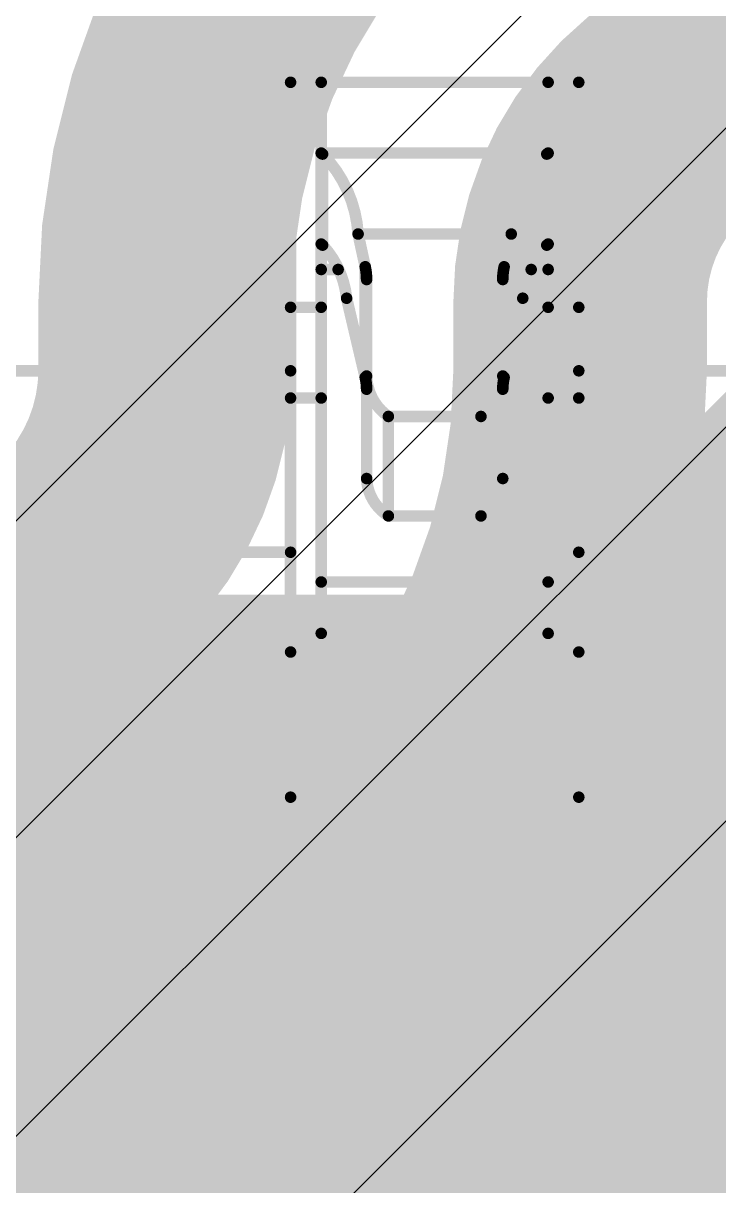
# Model space of a CAD drawing. Header units: inches. Extents: x -6 to 5433, y -4 to 5447.
# Drawn here: x 18.287 to 19.053, y 28.627 to 29.908 of the extents above; entities that cross this region are included whole.
import ezdxf

# ---------------------------------------------------------------- set-up
doc = ezdxf.new("R2010")
doc.units = ezdxf.units.IN
for name, color, linetype in [('Bottom Layer', 5, 'Continuous'), ('Ground', 16, 'Continuous'), ('Mechanical 4', 56, 'Continuous'), ('Power', 76, 'Continuous'), ('Top Layer', 1, 'Continuous'), ('Top Paste', 8, 'Continuous'), ('Top Solder', 216, 'Continuous')]:
    doc.layers.add(name, color=color, linetype=linetype)

# ---------------------------------------------------------------- blocks, each defined once
blk = doc.blocks.new('TL3340AF160QG_33')
at = {"layer": 'Top Solder'}
blk.add_line((-1.70997118, 0.37511736), (-5441.50524092, 5436.595934), dxfattribs=at)
blk = doc.blocks.new('QTH_030_01_L_D_A_K_TR_154')
at = {"layer": 'Top Layer'}
blk.add_hatch(color=1, dxfattribs=at).paths.add_polyline_path([(-5.52500038, 0.32000063), (-0.8249996199999998, 0.32000063), (-0.8249996199999998, -0.32000063), (-5.52500038, -0.32000063)])
at = {"layer": 'Top Paste'}
blk.add_hatch(color=8, dxfattribs=at).paths.add_polyline_path([(-5.52500038, 0.32000063), (-0.8249996199999998, 0.32000063), (-0.8249996199999998, -0.32000063), (-5.52500038, -0.32000063)])
at = {"layer": 'Top Solder'}
blk.add_hatch(color=216, dxfattribs=at).paths.add_polyline_path([(-5.62660038, 0.42160063), (-0.7233996199999999, 0.42160063), (-0.7233996199999999, -0.42160063), (-5.62660038, -0.42160063)])

msp = doc.modelspace()

# ---------------------------------------------------------------- linework, layer by layer
at = {"layer": 'Bottom Layer'}
for points in [[(18.44298064, 29.6011092, 0.2794, 0.2794, -0.9999999999999999), (19.89078064, 29.6011092, 0.2794, 0.2794, 0)], [(18.90018064, 29.6011092, 0.2794, 0.2794, -0.9999999999999999), (19.43358064, 29.6011092, 0.2794, 0.2794, 0)], [(18.44298064, 29.52590234, 0.2794, 0.2794, 0), (18.44298064, 29.6011092, 0.2794, 0.2794, 0)], [(18.90018064, 29.52590234, 0.2794, 0.2794, 0), (18.90018064, 29.6011092, 0.2794, 0.2794, 0)], [(18.90018064, 29.52590234, 0.2794, 0.2794, -0.668177756194729), (17.64272824, 29.0050474, 0.2794, 0.2794, 0)], [(18.44298064, 29.52590234, 0.2794, 0.2794, -0.6681763133907433), (17.9660169, 29.32833606, 0.2794, 0.2794, 0)]]:
    msp.add_lwpolyline(points, format="xyseb", dxfattribs=at)
for points in [[(18.37313064, 29.6011092, 0.1397, 0.1397, 1), (18.51283064, 29.6011092, 0.1397, 0.1397, 1)], [(18.37313064, 29.6011092, 0.1397, 0.1397, 1), (18.51283064, 29.6011092, 0.1397, 0.1397, 1)], [(18.83033064, 29.6011092, 0.1397, 0.1397, 1), (18.97003064, 29.6011092, 0.1397, 0.1397, 1)], [(18.83033064, 29.6011092, 0.1397, 0.1397, 1), (18.97003064, 29.6011092, 0.1397, 0.1397, 1)], [(18.37313064, 29.52590234, 0.1397, 0.1397, 1), (18.51283064, 29.52590234, 0.1397, 0.1397, 1)], [(18.37313064, 29.52590234, 0.1397, 0.1397, 1), (18.51283064, 29.52590234, 0.1397, 0.1397, 1)], [(18.83033064, 29.52590234, 0.1397, 0.1397, 1), (18.97003064, 29.52590234, 0.1397, 0.1397, 1)], [(18.83033064, 29.52590234, 0.1397, 0.1397, 1), (18.97003064, 29.52590234, 0.1397, 0.1397, 1)]]:
    msp.add_lwpolyline(points, format="xyseb", close=True, dxfattribs=at)
at = {"layer": 'Ground'}
msp.add_line((20.0711308, 30.47364746), (17.27790296, 27.68041962), dxfattribs=at)
for points in [[(17.42440254, 27.53392004, 0.1524, 0.1524, 0), (20.21763038, 30.32714788, 0.1524, 0.1524, 0)], [(17.75460254, 27.39714612, 0.1524, 0.1524, 0), (20.3544043, 29.99694788, 0.1524, 0.1524, 0)]]:
    msp.add_lwpolyline(points, format="xyseb", dxfattribs=at)
at = {"layer": 'Mechanical 4'}
for points in [[(18.5811541, 29.84294514, 0.0127, 0.0127, 0), (18.8986541, 29.84294514, 0.0127, 0.0127, 0)], [(18.5811541, 29.0549457, 0.0127, 0.0127, 0), (18.5811541, 29.84294514, 0.0127, 0.0127, 0)], [(18.61490562, 29.23548127999999, 0.0127, 0.0127, 0), (18.61490562, 29.84294514, 0.0127, 0.0127, 0)], [(18.86490512, 29.23548127999999, 0.0127, 0.0127, 0), (18.86490512, 29.84294514, 0.0127, 0.0127, 0)], [(18.8986541, 29.0549457, 0.0127, 0.0127, 0), (18.8986541, 29.84294514, 0.0127, 0.0127, 0)], [(18.6149996, 29.764609, 0.0127, 0.0127, -0.03260548546447682), (18.61490308, 29.76474616, 0.0127, 0.0127, 0)], [(18.61490562, 29.76494682, 0.0127, 0.0127, 0), (18.86490512, 29.76494682, 0.0127, 0.0127, 0)], [(18.61507072, 29.76453788, 0.0127, 0.0127, -0.02828759402390161), (18.61500214, 29.764609, 0.0127, 0.0127, 0)], [(18.6151647, 29.76445914, 0.0127, 0.0127, -0.02675080171579984), (18.61507072, 29.76453788, 0.0127, 0.0127, 0)], [(18.61528916, 29.76437278, 0.0127, 0.0127, -0.0219938112013875), (18.6151647, 29.76445914, 0.0127, 0.0127, 0)], [(18.6154568, 29.76427626, 0.0127, 0.0127, -0.01668692770902421), (18.61528916, 29.76437278, 0.0127, 0.0127, 0)], [(18.61566, 29.76416958, 0.0127, 0.0127, -0.009375562074994057), (18.61545426, 29.76427626, 0.0127, 0.0127, 0)], [(18.61589876, 29.76405528, 0.0127, 0.0127, -0.005205298975675471), (18.61566, 29.76416704, 0.0127, 0.0127, 0)], [(18.61589876, 29.76405528, 0.0127, 0.0127, 0), (18.6161553, 29.7639359, 0.0127, 0.0127, 0)], [(18.6161553, 29.7639359, 0.0127, 0.0127, 0), (18.61642454, 29.76381652, 0.0127, 0.0127, 0)], [(18.61642454, 29.66343572, 0.0127, 0.0127, 0), (18.61642454, 29.76381652, 0.0127, 0.0127, 0)], [(18.61642454, 29.76381652, 0.0127, 0.0127, -0.1798941776662689), (18.65553292, 29.67571154, 0.0127, 0.0127, 0)], [(18.82427782, 29.67571154, 0.0127, 0.0127, -0.1798941776662689), (18.8633862, 29.76381652, 0.0127, 0.0127, 0)], [(18.8633862, 29.76381652, 0.0127, 0.0127, 0), (18.86389674, 29.76405274, 0.0127, 0.0127, 0)], [(18.8633862, 29.66343572, 0.0127, 0.0127, 0), (18.8633862, 29.76381652, 0.0127, 0.0127, 0)], [(18.86389674, 29.76405274, 0.0127, 0.0127, 0), (18.86413296, 29.7641645, 0.0127, 0.0127, 0)], [(18.86434378, 29.76427118, 0.0127, 0.0127, -0.007070259541043783), (18.86413296, 29.7641645, 0.0127, 0.0127, 0)], [(18.86451904, 29.76437024, 0.0127, 0.0127, -0.01220881848608617), (18.86434124, 29.76427118, 0.0127, 0.0127, 0)], [(18.86466128, 29.76446168, 0.0127, 0.0127, -0.02261983000966575), (18.86452158, 29.76437024, 0.0127, 0.0127, 0)], [(18.8647578, 29.76454042, 0.0127, 0.0127, -0.0318810894492614), (18.86465874, 29.76446168, 0.0127, 0.0127, 0)], [(18.86482384, 29.76461408, 0.0127, 0.0127, -0.03744577973514264), (18.8647578, 29.76454042, 0.0127, 0.0127, 0)], [(18.86486956, 29.76468012, 0.0127, 0.0127, -0.03268866416230169), (18.86482384, 29.76461154, 0.0127, 0.0127, 0)], [(18.86490258, 29.76474616, 0.0127, 0.0127, -0.01323434491239006), (18.86486702, 29.76468012, 0.0127, 0.0127, 0)], [(18.65553292, 29.67571154, 0.0127, 0.0127, 0), (18.82427782, 29.67571154, 0.0127, 0.0127, 0)], [(18.65553292, 29.67571154, 0.0127, 0.0127, 0), (18.6633866, 29.6396156, 0.0127, 0.0127, 0)], [(18.81642414, 29.6396156, 0.0127, 0.0127, 0), (18.82427782, 29.67571154, 0.0127, 0.0127, 0)], [(18.61500214, 29.6644949, 0.0127, 0.0127, -0.02859692922018449), (18.61490308, 29.66467777999999, 0.0127, 0.0127, 0)], [(18.6151647, 29.66429678, 0.0127, 0.0127, -0.05432141871736487), (18.61500468, 29.66449744, 0.0127, 0.0127, 0)], [(18.61528916, 29.6641774, 0.0127, 0.0127, -0.02338615138335267), (18.6151647, 29.66429424, 0.0127, 0.0127, 0)], [(18.61545426, 29.66405294, 0.0127, 0.0127, -0.01856230610824458), (18.61528916, 29.66417994, 0.0127, 0.0127, 0)], [(18.61566, 29.66390816, 0.0127, 0.0127, -0.01073692510914111), (18.61545426, 29.6640504, 0.0127, 0.0127, 0)], [(18.61589876, 29.66375576, 0.0127, 0.0127, -0.006054831049682904), (18.61566254, 29.66390816, 0.0127, 0.0127, 0)], [(18.61589876, 29.6637583, 0.0127, 0.0127, 0), (18.6161553, 29.66359828, 0.0127, 0.0127, 0)], [(18.6161553, 29.66359828, 0.0127, 0.0127, 0), (18.61642454, 29.66343572, 0.0127, 0.0127, 0)], [(18.61642454, 29.66343826, 0.0127, 0.0127, -0.1625908253546253), (18.64286594, 29.6049446, 0.0127, 0.0127, 0)], [(18.8369448, 29.6049446, 0.0127, 0.0127, -0.1625908253546254), (18.8633862, 29.66343826, 0.0127, 0.0127, 0)], [(18.8633862, 29.66343572, 0.0127, 0.0127, 0), (18.86389674, 29.66375322, 0.0127, 0.0127, 0)], [(18.86413296, 29.66390308, 0.0127, 0.0127, -0.004820614365938503), (18.86389674, 29.66375322, 0.0127, 0.0127, 0)], [(18.86434124, 29.66404532, 0.0127, 0.0127, -0.008119958894127595), (18.86413042, 29.66390308, 0.0127, 0.0127, 0)], [(18.86451904, 29.66418248, 0.0127, 0.0127, -0.01372913840176187), (18.86434124, 29.66404786, 0.0127, 0.0127, 0)], [(18.86465874, 29.66429932, 0.0127, 0.0127, -0.02446216603865803), (18.86452158, 29.66417994, 0.0127, 0.0127, 0)], [(18.8647578, 29.664406, 0.0127, 0.0127, -0.03231853508432998), (18.86465874, 29.66429932, 0.0127, 0.0127, 0)], [(18.86482384, 29.66450252, 0.0127, 0.0127, -0.03504147994132517), (18.8647578, 29.664406, 0.0127, 0.0127, 0)], [(18.86486956, 29.66459142, 0.0127, 0.0127, -0.02840446092713284), (18.86482384, 29.66450252, 0.0127, 0.0127, 0)], [(18.86490512, 29.66467524, 0.0127, 0.0127, -0.01102179302076642), (18.86486956, 29.66458888, 0.0127, 0.0127, 0)], [(18.61490562, 29.63661078, 0.0127, 0.0127, 0), (18.633567, 29.63661078, 0.0127, 0.0127, 0)], [(18.6633866, 29.5176575, 0.0127, 0.0127, 0), (18.6633866, 29.6396156, 0.0127, 0.0127, 0)], [(18.6633866, 29.6396156, 0.0127, 0.0127, -0.05365795323476556), (18.66490552, 29.625544, 0.0127, 0.0127, 0)], [(18.81490522, 29.625544, 0.0127, 0.0127, -0.05365795323520318), (18.81642414, 29.6396156, 0.0127, 0.0127, 0)], [(18.81642414, 29.5176575, 0.0127, 0.0127, 0), (18.81642414, 29.6396156, 0.0127, 0.0127, 0)], [(18.84624374, 29.63661078, 0.0127, 0.0127, 0), (18.86490512, 29.63661078, 0.0127, 0.0127, 0)], [(18.66490552, 29.40619468, 0.0127, 0.0127, 0), (18.66490552, 29.625544, 0.0127, 0.0127, 0)], [(18.81490522, 29.40619468, 0.0127, 0.0127, 0), (18.81490522, 29.625544, 0.0127, 0.0127, 0)], [(18.5811541, 29.59494462, 0.0127, 0.0127, 0), (18.61490562, 29.59494462, 0.0127, 0.0127, 0)], [(18.6428634, 29.60494714, 0.0127, 0.0127, 0), (18.6633866, 29.5176575, 0.0127, 0.0127, 0)], [(18.81642414, 29.5176575, 0.0127, 0.0127, 0), (18.8369448, 29.60494714, 0.0127, 0.0127, 0)], [(18.86490512, 29.59494462, 0.0127, 0.0127, 0), (18.8986541, 29.59494462, 0.0127, 0.0127, 0)], [(18.2636541, 29.52494476, 0.0127, 0.0127, 0), (18.5811541, 29.52494476, 0.0127, 0.0127, 0)], [(18.6633866, 29.5176575, 0.0127, 0.0127, -0.05786387190151768), (18.66490552, 29.50463492, 0.0127, 0.0127, 0)], [(18.6889136, 29.47460704, 0.0127, 0.0127, -0.2374801051851251), (18.66490552, 29.51917896, 0.0127, 0.0127, 0)], [(18.81490522, 29.51917896, 0.0127, 0.0127, -0.2374801051860468), (18.79089714, 29.47460704, 0.0127, 0.0127, 0)], [(18.81490522, 29.50463492, 0.0127, 0.0127, -0.05786387190108001), (18.81642414, 29.5176575, 0.0127, 0.0127, 0)], [(18.8986541, 29.52494476, 0.0127, 0.0127, 0), (19.2161541, 29.52494476, 0.0127, 0.0127, 0)], [(18.5811541, 29.49494482, 0.0127, 0.0127, 0), (18.61490562, 29.49494482, 0.0127, 0.0127, 0)], [(18.86490512, 29.49494482, 0.0127, 0.0127, 0), (18.8986541, 29.49494482, 0.0127, 0.0127, 0)], [(18.68891614, 29.47460704, 0.0127, 0.0127, 0), (18.7908946, 29.47460704, 0.0127, 0.0127, 0)], [(18.68891614, 29.36494508, 0.0127, 0.0127, 0), (18.68891614, 29.47460704, 0.0127, 0.0127, 0)], [(18.7908946, 29.36494508, 0.0127, 0.0127, 0), (18.7908946, 29.47460704, 0.0127, 0.0127, 0)], [(18.6889136, 29.36494762, 0.0127, 0.0127, -0.2473774779353231), (18.66490552, 29.40619722, 0.0127, 0.0127, 0)], [(18.81490522, 29.40619722, 0.0127, 0.0127, -0.2473774779353234), (18.79089714, 29.36494762, 0.0127, 0.0127, 0)], [(18.68891614, 29.36494508, 0.0127, 0.0127, 0), (18.7908946, 29.36494508, 0.0127, 0.0127, 0)], [(18.2636541, 29.32494516, 0.0127, 0.0127, 0), (18.5811541, 29.32494516, 0.0127, 0.0127, 0)], [(18.8986541, 29.32494516, 0.0127, 0.0127, 0), (19.2161541, 29.32494516, 0.0127, 0.0127, 0)], [(18.61490562, 29.29215376, 0.0127, 0.0127, 0), (18.86490512, 29.29215376, 0.0127, 0.0127, 0)], [(18.61490562, 29.23548127999999, 0.0127, 0.0127, 0), (18.86490512, 29.23548127999999, 0.0127, 0.0127, 0)], [(18.5811541, 29.21494538, 0.0127, 0.0127, 0), (18.8986541, 29.21494538, 0.0127, 0.0127, 0)], [(18.5811541, 29.0549457, 0.0127, 0.0127, 0), (18.8986541, 29.0549457, 0.0127, 0.0127, 0)]]:
    msp.add_lwpolyline(points, format="xyseb", dxfattribs=at)
for points in [[(18.5779791, 29.84294514, 0.00635, 0.00635, 1), (18.5843291, 29.84294514, 0.00635, 0.00635, 1)], [(18.5779791, 29.84294514, 0.00635, 0.00635, 1), (18.5843291, 29.84294514, 0.00635, 0.00635, 1)], [(18.61173062, 29.84294514, 0.00635, 0.00635, 1), (18.61808062, 29.84294514, 0.00635, 0.00635, 1)], [(18.86173012, 29.84294514, 0.00635, 0.00635, 1), (18.86808012, 29.84294514, 0.00635, 0.00635, 1)], [(18.8954791, 29.84294514, 0.00635, 0.00635, 1), (18.9018291, 29.84294514, 0.00635, 0.00635, 1)], [(18.8954791, 29.84294514, 0.00635, 0.00635, 1), (18.9018291, 29.84294514, 0.00635, 0.00635, 1)], [(18.61172808, 29.76474616, 0.00635, 0.00635, 1), (18.61807808, 29.76474616, 0.00635, 0.00635, 1)], [(18.61173062, 29.76494682, 0.00635, 0.00635, 1), (18.61808062, 29.76494682, 0.00635, 0.00635, 1)], [(18.6118246, 29.764609, 0.00635, 0.00635, 1), (18.6181746, 29.764609, 0.00635, 0.00635, 1)], [(18.61182714, 29.764609, 0.00635, 0.00635, 1), (18.61817714, 29.764609, 0.00635, 0.00635, 1)], [(18.61189572, 29.76453788, 0.00635, 0.00635, 1), (18.61824572, 29.76453788, 0.00635, 0.00635, 1)], [(18.61189572, 29.76453788, 0.00635, 0.00635, 1), (18.61824572, 29.76453788, 0.00635, 0.00635, 1)], [(18.6119897, 29.76445914, 0.00635, 0.00635, 1), (18.6183397, 29.76445914, 0.00635, 0.00635, 1)], [(18.6119897, 29.76445914, 0.00635, 0.00635, 1), (18.6183397, 29.76445914, 0.00635, 0.00635, 1)], [(18.61211416, 29.76437278, 0.00635, 0.00635, 1), (18.61846416, 29.76437278, 0.00635, 0.00635, 1)], [(18.61211416, 29.76437278, 0.00635, 0.00635, 1), (18.61846416, 29.76437278, 0.00635, 0.00635, 1)], [(18.61227926, 29.76427626, 0.00635, 0.00635, 1), (18.61862926, 29.76427626, 0.00635, 0.00635, 1)], [(18.6122818, 29.76427626, 0.00635, 0.00635, 1), (18.6186318, 29.76427626, 0.00635, 0.00635, 1)], [(18.612485, 29.76416958, 0.00635, 0.00635, 1), (18.618835, 29.76416958, 0.00635, 0.00635, 1)], [(18.612485, 29.76416704, 0.00635, 0.00635, 1), (18.618835, 29.76416704, 0.00635, 0.00635, 1)], [(18.61272376, 29.76405528, 0.00635, 0.00635, 1), (18.61907376, 29.76405528, 0.00635, 0.00635, 1)], [(18.61272376, 29.76405528, 0.00635, 0.00635, 1), (18.61907376, 29.76405528, 0.00635, 0.00635, 1)], [(18.6129803, 29.7639359, 0.00635, 0.00635, 1), (18.6193303, 29.7639359, 0.00635, 0.00635, 1)], [(18.6129803, 29.7639359, 0.00635, 0.00635, 1), (18.6193303, 29.7639359, 0.00635, 0.00635, 1)], [(18.61324954, 29.76381652, 0.00635, 0.00635, 1), (18.61959954, 29.76381652, 0.00635, 0.00635, 1)], [(18.61324954, 29.76381652, 0.00635, 0.00635, 1), (18.61959954, 29.76381652, 0.00635, 0.00635, 1)], [(18.61324954, 29.76381652, 0.00635, 0.00635, 1), (18.61959954, 29.76381652, 0.00635, 0.00635, 1)], [(18.8602112, 29.76381652, 0.00635, 0.00635, 1), (18.8665612, 29.76381652, 0.00635, 0.00635, 1)], [(18.8602112, 29.76381652, 0.00635, 0.00635, 1), (18.8665612, 29.76381652, 0.00635, 0.00635, 1)], [(18.8602112, 29.76381652, 0.00635, 0.00635, 1), (18.8665612, 29.76381652, 0.00635, 0.00635, 1)], [(18.86072174, 29.76405274, 0.00635, 0.00635, 1), (18.86707174, 29.76405274, 0.00635, 0.00635, 1)], [(18.86072174, 29.76405274, 0.00635, 0.00635, 1), (18.86707174, 29.76405274, 0.00635, 0.00635, 1)], [(18.86095796, 29.7641645, 0.00635, 0.00635, 1), (18.86730796, 29.7641645, 0.00635, 0.00635, 1)], [(18.86095796, 29.7641645, 0.00635, 0.00635, 1), (18.86730796, 29.7641645, 0.00635, 0.00635, 1)], [(18.86116624, 29.76427118, 0.00635, 0.00635, 1), (18.86751624, 29.76427118, 0.00635, 0.00635, 1)], [(18.86116878, 29.76427118, 0.00635, 0.00635, 1), (18.86751878, 29.76427118, 0.00635, 0.00635, 1)], [(18.86134404, 29.76437024, 0.00635, 0.00635, 1), (18.86769404, 29.76437024, 0.00635, 0.00635, 1)], [(18.86134658, 29.76437024, 0.00635, 0.00635, 1), (18.86769658, 29.76437024, 0.00635, 0.00635, 1)], [(18.86148374, 29.76446168, 0.00635, 0.00635, 1), (18.86783374, 29.76446168, 0.00635, 0.00635, 1)], [(18.86148628, 29.76446168, 0.00635, 0.00635, 1), (18.86783628, 29.76446168, 0.00635, 0.00635, 1)], [(18.8615828, 29.76454042, 0.00635, 0.00635, 1), (18.8679328, 29.76454042, 0.00635, 0.00635, 1)], [(18.8615828, 29.76454042, 0.00635, 0.00635, 1), (18.8679328, 29.76454042, 0.00635, 0.00635, 1)], [(18.86164884, 29.76461408, 0.00635, 0.00635, 1), (18.86799884, 29.76461408, 0.00635, 0.00635, 1)], [(18.86164884, 29.76461154, 0.00635, 0.00635, 1), (18.86799884, 29.76461154, 0.00635, 0.00635, 1)], [(18.86169202, 29.76468012, 0.00635, 0.00635, 1), (18.86804202, 29.76468012, 0.00635, 0.00635, 1)], [(18.86169456, 29.76468012, 0.00635, 0.00635, 1), (18.86804456, 29.76468012, 0.00635, 0.00635, 1)], [(18.86172758, 29.76474616, 0.00635, 0.00635, 1), (18.86807758, 29.76474616, 0.00635, 0.00635, 1)], [(18.86173012, 29.76494682, 0.00635, 0.00635, 1), (18.86808012, 29.76494682, 0.00635, 0.00635, 1)], [(18.65235792, 29.67571154, 0.00635, 0.00635, 1), (18.65870792, 29.67571154, 0.00635, 0.00635, 1)], [(18.65235792, 29.67571154, 0.00635, 0.00635, 1), (18.65870792, 29.67571154, 0.00635, 0.00635, 1)], [(18.65235792, 29.67571154, 0.00635, 0.00635, 1), (18.65870792, 29.67571154, 0.00635, 0.00635, 1)], [(18.82110282, 29.67571154, 0.00635, 0.00635, 1), (18.82745282, 29.67571154, 0.00635, 0.00635, 1)], [(18.82110282, 29.67571154, 0.00635, 0.00635, 1), (18.82745282, 29.67571154, 0.00635, 0.00635, 1)], [(18.82110282, 29.67571154, 0.00635, 0.00635, 1), (18.82745282, 29.67571154, 0.00635, 0.00635, 1)], [(18.61172808, 29.66467777999999, 0.00635, 0.00635, 1), (18.61807808, 29.66467777999999, 0.00635, 0.00635, 1)], [(18.61182714, 29.6644949, 0.00635, 0.00635, 1), (18.61817714, 29.6644949, 0.00635, 0.00635, 1)], [(18.61182968, 29.66449744, 0.00635, 0.00635, 1), (18.61817968, 29.66449744, 0.00635, 0.00635, 1)], [(18.6119897, 29.66429678, 0.00635, 0.00635, 1), (18.6183397, 29.66429678, 0.00635, 0.00635, 1)], [(18.6119897, 29.66429424, 0.00635, 0.00635, 1), (18.6183397, 29.66429424, 0.00635, 0.00635, 1)], [(18.61211416, 29.66417994, 0.00635, 0.00635, 1), (18.61846416, 29.66417994, 0.00635, 0.00635, 1)], [(18.61211416, 29.6641774, 0.00635, 0.00635, 1), (18.61846416, 29.6641774, 0.00635, 0.00635, 1)], [(18.61227926, 29.66405294, 0.00635, 0.00635, 1), (18.61862926, 29.66405294, 0.00635, 0.00635, 1)], [(18.61227926, 29.6640504, 0.00635, 0.00635, 1), (18.61862926, 29.6640504, 0.00635, 0.00635, 1)], [(18.612485, 29.66390816, 0.00635, 0.00635, 1), (18.618835, 29.66390816, 0.00635, 0.00635, 1)], [(18.61248754, 29.66390816, 0.00635, 0.00635, 1), (18.61883754, 29.66390816, 0.00635, 0.00635, 1)], [(18.61272376, 29.6637583, 0.00635, 0.00635, 1), (18.61907376, 29.6637583, 0.00635, 0.00635, 1)], [(18.61272376, 29.66375576, 0.00635, 0.00635, 1), (18.61907376, 29.66375576, 0.00635, 0.00635, 1)], [(18.6129803, 29.66359828, 0.00635, 0.00635, 1), (18.6193303, 29.66359828, 0.00635, 0.00635, 1)], [(18.6129803, 29.66359828, 0.00635, 0.00635, 1), (18.6193303, 29.66359828, 0.00635, 0.00635, 1)], [(18.61324954, 29.66343826, 0.00635, 0.00635, 1), (18.61959954, 29.66343826, 0.00635, 0.00635, 1)], [(18.61324954, 29.66343572, 0.00635, 0.00635, 1), (18.61959954, 29.66343572, 0.00635, 0.00635, 1)], [(18.61324954, 29.66343572, 0.00635, 0.00635, 1), (18.61959954, 29.66343572, 0.00635, 0.00635, 1)], [(18.8602112, 29.66343826, 0.00635, 0.00635, 1), (18.8665612, 29.66343826, 0.00635, 0.00635, 1)], [(18.8602112, 29.66343572, 0.00635, 0.00635, 1), (18.8665612, 29.66343572, 0.00635, 0.00635, 1)], [(18.8602112, 29.66343572, 0.00635, 0.00635, 1), (18.8665612, 29.66343572, 0.00635, 0.00635, 1)], [(18.86072174, 29.66375322, 0.00635, 0.00635, 1), (18.86707174, 29.66375322, 0.00635, 0.00635, 1)], [(18.86072174, 29.66375322, 0.00635, 0.00635, 1), (18.86707174, 29.66375322, 0.00635, 0.00635, 1)], [(18.86095542, 29.66390308, 0.00635, 0.00635, 1), (18.86730542, 29.66390308, 0.00635, 0.00635, 1)], [(18.86095796, 29.66390308, 0.00635, 0.00635, 1), (18.86730796, 29.66390308, 0.00635, 0.00635, 1)], [(18.86116624, 29.66404786, 0.00635, 0.00635, 1), (18.86751624, 29.66404786, 0.00635, 0.00635, 1)], [(18.86116624, 29.66404532, 0.00635, 0.00635, 1), (18.86751624, 29.66404532, 0.00635, 0.00635, 1)], [(18.86134404, 29.66418248, 0.00635, 0.00635, 1), (18.86769404, 29.66418248, 0.00635, 0.00635, 1)], [(18.86134658, 29.66417994, 0.00635, 0.00635, 1), (18.86769658, 29.66417994, 0.00635, 0.00635, 1)], [(18.86148374, 29.66429932, 0.00635, 0.00635, 1), (18.86783374, 29.66429932, 0.00635, 0.00635, 1)], [(18.86148374, 29.66429932, 0.00635, 0.00635, 1), (18.86783374, 29.66429932, 0.00635, 0.00635, 1)], [(18.8615828, 29.664406, 0.00635, 0.00635, 1), (18.8679328, 29.664406, 0.00635, 0.00635, 1)], [(18.8615828, 29.664406, 0.00635, 0.00635, 1), (18.8679328, 29.664406, 0.00635, 0.00635, 1)], [(18.86164884, 29.66450252, 0.00635, 0.00635, 1), (18.86799884, 29.66450252, 0.00635, 0.00635, 1)], [(18.86164884, 29.66450252, 0.00635, 0.00635, 1), (18.86799884, 29.66450252, 0.00635, 0.00635, 1)], [(18.86169456, 29.66459142, 0.00635, 0.00635, 1), (18.86804456, 29.66459142, 0.00635, 0.00635, 1)], [(18.86169456, 29.66458888, 0.00635, 0.00635, 1), (18.86804456, 29.66458888, 0.00635, 0.00635, 1)], [(18.86173012, 29.66467524, 0.00635, 0.00635, 1), (18.86808012, 29.66467524, 0.00635, 0.00635, 1)], [(18.61173062, 29.63661078, 0.00635, 0.00635, 1), (18.61808062, 29.63661078, 0.00635, 0.00635, 1)], [(18.630392, 29.63661078, 0.00635, 0.00635, 1), (18.636742, 29.63661078, 0.00635, 0.00635, 1)], [(18.6602116, 29.6396156, 0.00635, 0.00635, 1), (18.6665616, 29.6396156, 0.00635, 0.00635, 1)], [(18.6602116, 29.6396156, 0.00635, 0.00635, 1), (18.6665616, 29.6396156, 0.00635, 0.00635, 1)], [(18.6602116, 29.6396156, 0.00635, 0.00635, 1), (18.6665616, 29.6396156, 0.00635, 0.00635, 1)], [(18.81324914, 29.6396156, 0.00635, 0.00635, 1), (18.81959914, 29.6396156, 0.00635, 0.00635, 1)], [(18.81324914, 29.6396156, 0.00635, 0.00635, 1), (18.81959914, 29.6396156, 0.00635, 0.00635, 1)], [(18.81324914, 29.6396156, 0.00635, 0.00635, 1), (18.81959914, 29.6396156, 0.00635, 0.00635, 1)], [(18.84306874, 29.63661078, 0.00635, 0.00635, 1), (18.84941874, 29.63661078, 0.00635, 0.00635, 1)], [(18.86173012, 29.63661078, 0.00635, 0.00635, 1), (18.86808012, 29.63661078, 0.00635, 0.00635, 1)], [(18.66173052, 29.625544, 0.00635, 0.00635, 1), (18.66808052, 29.625544, 0.00635, 0.00635, 1)], [(18.66173052, 29.625544, 0.00635, 0.00635, 1), (18.66808052, 29.625544, 0.00635, 0.00635, 1)], [(18.81173022, 29.625544, 0.00635, 0.00635, 1), (18.81808022, 29.625544, 0.00635, 0.00635, 1)], [(18.81173022, 29.625544, 0.00635, 0.00635, 1), (18.81808022, 29.625544, 0.00635, 0.00635, 1)], [(18.5779791, 29.59494462, 0.00635, 0.00635, 1), (18.5843291, 29.59494462, 0.00635, 0.00635, 1)], [(18.61173062, 29.59494462, 0.00635, 0.00635, 1), (18.61808062, 29.59494462, 0.00635, 0.00635, 1)], [(18.6396884, 29.60494714, 0.00635, 0.00635, 1), (18.6460384, 29.60494714, 0.00635, 0.00635, 1)], [(18.63969094, 29.6049446, 0.00635, 0.00635, 1), (18.64604094, 29.6049446, 0.00635, 0.00635, 1)], [(18.8337698, 29.60494714, 0.00635, 0.00635, 1), (18.8401198, 29.60494714, 0.00635, 0.00635, 1)], [(18.8337698, 29.6049446, 0.00635, 0.00635, 1), (18.8401198, 29.6049446, 0.00635, 0.00635, 1)], [(18.86173012, 29.59494462, 0.00635, 0.00635, 1), (18.86808012, 29.59494462, 0.00635, 0.00635, 1)], [(18.8954791, 29.59494462, 0.00635, 0.00635, 1), (18.9018291, 29.59494462, 0.00635, 0.00635, 1)], [(18.5779791, 29.52494476, 0.00635, 0.00635, 1), (18.5843291, 29.52494476, 0.00635, 0.00635, 1)], [(18.6602116, 29.5176575, 0.00635, 0.00635, 1), (18.6665616, 29.5176575, 0.00635, 0.00635, 1)], [(18.6602116, 29.5176575, 0.00635, 0.00635, 1), (18.6665616, 29.5176575, 0.00635, 0.00635, 1)], [(18.6602116, 29.5176575, 0.00635, 0.00635, 1), (18.6665616, 29.5176575, 0.00635, 0.00635, 1)], [(18.66173052, 29.51917896, 0.00635, 0.00635, 1), (18.66808052, 29.51917896, 0.00635, 0.00635, 1)], [(18.81173022, 29.51917896, 0.00635, 0.00635, 1), (18.81808022, 29.51917896, 0.00635, 0.00635, 1)], [(18.81324914, 29.5176575, 0.00635, 0.00635, 1), (18.81959914, 29.5176575, 0.00635, 0.00635, 1)], [(18.81324914, 29.5176575, 0.00635, 0.00635, 1), (18.81959914, 29.5176575, 0.00635, 0.00635, 1)], [(18.81324914, 29.5176575, 0.00635, 0.00635, 1), (18.81959914, 29.5176575, 0.00635, 0.00635, 1)], [(18.8954791, 29.52494476, 0.00635, 0.00635, 1), (18.9018291, 29.52494476, 0.00635, 0.00635, 1)], [(18.66173052, 29.50463492, 0.00635, 0.00635, 1), (18.66808052, 29.50463492, 0.00635, 0.00635, 1)], [(18.81173022, 29.50463492, 0.00635, 0.00635, 1), (18.81808022, 29.50463492, 0.00635, 0.00635, 1)], [(18.5779791, 29.49494482, 0.00635, 0.00635, 1), (18.5843291, 29.49494482, 0.00635, 0.00635, 1)], [(18.61173062, 29.49494482, 0.00635, 0.00635, 1), (18.61808062, 29.49494482, 0.00635, 0.00635, 1)], [(18.86173012, 29.49494482, 0.00635, 0.00635, 1), (18.86808012, 29.49494482, 0.00635, 0.00635, 1)], [(18.8954791, 29.49494482, 0.00635, 0.00635, 1), (18.9018291, 29.49494482, 0.00635, 0.00635, 1)], [(18.6857386, 29.47460704, 0.00635, 0.00635, 1), (18.6920886, 29.47460704, 0.00635, 0.00635, 1)], [(18.68574114, 29.47460704, 0.00635, 0.00635, 1), (18.69209114, 29.47460704, 0.00635, 0.00635, 1)], [(18.68574114, 29.47460704, 0.00635, 0.00635, 1), (18.69209114, 29.47460704, 0.00635, 0.00635, 1)], [(18.7877196, 29.47460704, 0.00635, 0.00635, 1), (18.7940696, 29.47460704, 0.00635, 0.00635, 1)], [(18.7877196, 29.47460704, 0.00635, 0.00635, 1), (18.7940696, 29.47460704, 0.00635, 0.00635, 1)], [(18.78772214, 29.47460704, 0.00635, 0.00635, 1), (18.79407214, 29.47460704, 0.00635, 0.00635, 1)], [(18.66173052, 29.40619722, 0.00635, 0.00635, 1), (18.66808052, 29.40619722, 0.00635, 0.00635, 1)], [(18.66173052, 29.40619468, 0.00635, 0.00635, 1), (18.66808052, 29.40619468, 0.00635, 0.00635, 1)], [(18.81173022, 29.40619722, 0.00635, 0.00635, 1), (18.81808022, 29.40619722, 0.00635, 0.00635, 1)], [(18.81173022, 29.40619468, 0.00635, 0.00635, 1), (18.81808022, 29.40619468, 0.00635, 0.00635, 1)], [(18.6857386, 29.36494762, 0.00635, 0.00635, 1), (18.6920886, 29.36494762, 0.00635, 0.00635, 1)], [(18.68574114, 29.36494508, 0.00635, 0.00635, 1), (18.69209114, 29.36494508, 0.00635, 0.00635, 1)], [(18.68574114, 29.36494508, 0.00635, 0.00635, 1), (18.69209114, 29.36494508, 0.00635, 0.00635, 1)], [(18.7877196, 29.36494508, 0.00635, 0.00635, 1), (18.7940696, 29.36494508, 0.00635, 0.00635, 1)], [(18.7877196, 29.36494508, 0.00635, 0.00635, 1), (18.7940696, 29.36494508, 0.00635, 0.00635, 1)], [(18.78772214, 29.36494762, 0.00635, 0.00635, 1), (18.79407214, 29.36494762, 0.00635, 0.00635, 1)], [(18.5779791, 29.32494516, 0.00635, 0.00635, 1), (18.5843291, 29.32494516, 0.00635, 0.00635, 1)], [(18.8954791, 29.32494516, 0.00635, 0.00635, 1), (18.9018291, 29.32494516, 0.00635, 0.00635, 1)], [(18.61173062, 29.29215376, 0.00635, 0.00635, 1), (18.61808062, 29.29215376, 0.00635, 0.00635, 1)], [(18.86173012, 29.29215376, 0.00635, 0.00635, 1), (18.86808012, 29.29215376, 0.00635, 0.00635, 1)], [(18.61173062, 29.23548127999999, 0.00635, 0.00635, 1), (18.61808062, 29.23548127999999, 0.00635, 0.00635, 1)], [(18.61173062, 29.23548127999999, 0.00635, 0.00635, 1), (18.61808062, 29.23548127999999, 0.00635, 0.00635, 1)], [(18.86173012, 29.23548127999999, 0.00635, 0.00635, 1), (18.86808012, 29.23548127999999, 0.00635, 0.00635, 1)], [(18.86173012, 29.23548127999999, 0.00635, 0.00635, 1), (18.86808012, 29.23548127999999, 0.00635, 0.00635, 1)], [(18.5779791, 29.21494538, 0.00635, 0.00635, 1), (18.5843291, 29.21494538, 0.00635, 0.00635, 1)], [(18.8954791, 29.21494538, 0.00635, 0.00635, 1), (18.9018291, 29.21494538, 0.00635, 0.00635, 1)], [(18.5779791, 29.0549457, 0.00635, 0.00635, 1), (18.5843291, 29.0549457, 0.00635, 0.00635, 1)], [(18.5779791, 29.0549457, 0.00635, 0.00635, 1), (18.5843291, 29.0549457, 0.00635, 0.00635, 1)], [(18.8954791, 29.0549457, 0.00635, 0.00635, 1), (18.9018291, 29.0549457, 0.00635, 0.00635, 1)], [(18.8954791, 29.0549457, 0.00635, 0.00635, 1), (18.9018291, 29.0549457, 0.00635, 0.00635, 1)]]:
    msp.add_lwpolyline(points, format="xyseb", close=True, dxfattribs=at)
at = {"layer": 'Power'}
for p, q in [((19.46930828, 30.20121468), (16.891, 27.6229064)), ((17.12407802, 27.09184828), (20.0003664, 29.96813666))]:
    msp.add_line(p, q, dxfattribs=at)
msp.add_lwpolyline([(16.891, 27.18839114, 0.2032, 0.2032, 0), (19.90382354, 30.20121468, 0.2032, 0.2032, 0)], format="xyseb", dxfattribs=at)

# ---------------------------------------------------------------- block references
for name, p, rotation in [('TL3340AF160QG_33', (-3.743799979999999, 5.98786712), 270), ('QTH_030_01_L_D_A_K_TR_154', (15.3105993, 28.85674696), 180)]:
    msp.add_blockref(name, p, dxfattribs=dict(rotation=rotation))

doc.saveas('drawing.dxf')
